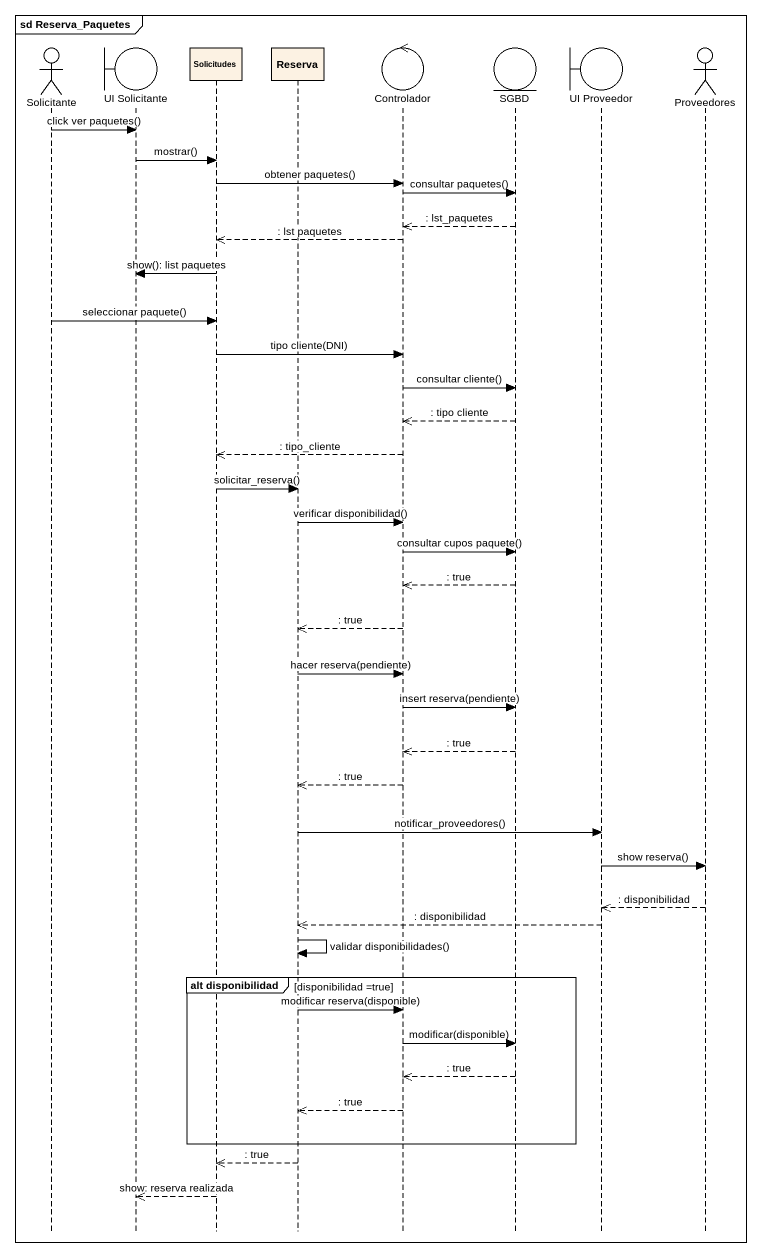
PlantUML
@startuml
mainframe sd Reserva_Paquetes
hide footbox
actor Solicitante
boundary "UI Solicitante" as UI_Solicitante
participant Solicitudes
participant Reserva
control Controlador
entity SGBD
boundary "UI Proveedor" as UI_Proveedor
actor Proveedores

Solicitante -> UI_Solicitante : click ver paquetes()
UI_Solicitante -> Solicitudes : mostrar()
Solicitudes -> Controlador : obtener paquetes()
Controlador -> SGBD : consultar paquetes()
SGBD -->> Controlador : : lst_paquetes
Controlador -->> Solicitudes : : lst paquetes
Solicitudes -> UI_Solicitante : show(): list paquetes
Solicitante -> Solicitudes : seleccionar paquete()
Solicitudes -> Controlador : tipo cliente(DNI)
Controlador -> SGBD : consultar cliente()
SGBD -->> Controlador : : tipo cliente
Controlador -->> Solicitudes : : tipo_cliente
Solicitudes -> Reserva : solicitar_reserva()
Reserva -> Controlador : verificar disponibilidad()
Controlador -> SGBD : consultar cupos paquete()
SGBD -->> Controlador : : true
Controlador -->> Reserva : : true
Reserva -> Controlador : hacer reserva(pendiente)
Controlador -> SGBD : insert reserva(pendiente)
SGBD -->> Controlador : : true
Controlador -->> Reserva : : true
Reserva -> UI_Proveedor : notificar_proveedores()
UI_Proveedor -> Proveedores : show reserva()
Proveedores -->> UI_Proveedor : : disponibilidad
UI_Proveedor -->> Reserva : : disponibilidad
Reserva -> Reserva : validar disponibilidades()
group alt disponibilidad [disponibilidad =true]
  Reserva -> Controlador : modificar reserva(disponible)
  Controlador -> SGBD : modificar(disponible)
  SGBD -->> Controlador : : true
  Controlador -->> Reserva : : true
end
Reserva -->> Solicitudes : : true
Solicitudes -->> UI_Solicitante : show: reserva realizada
@enduml
